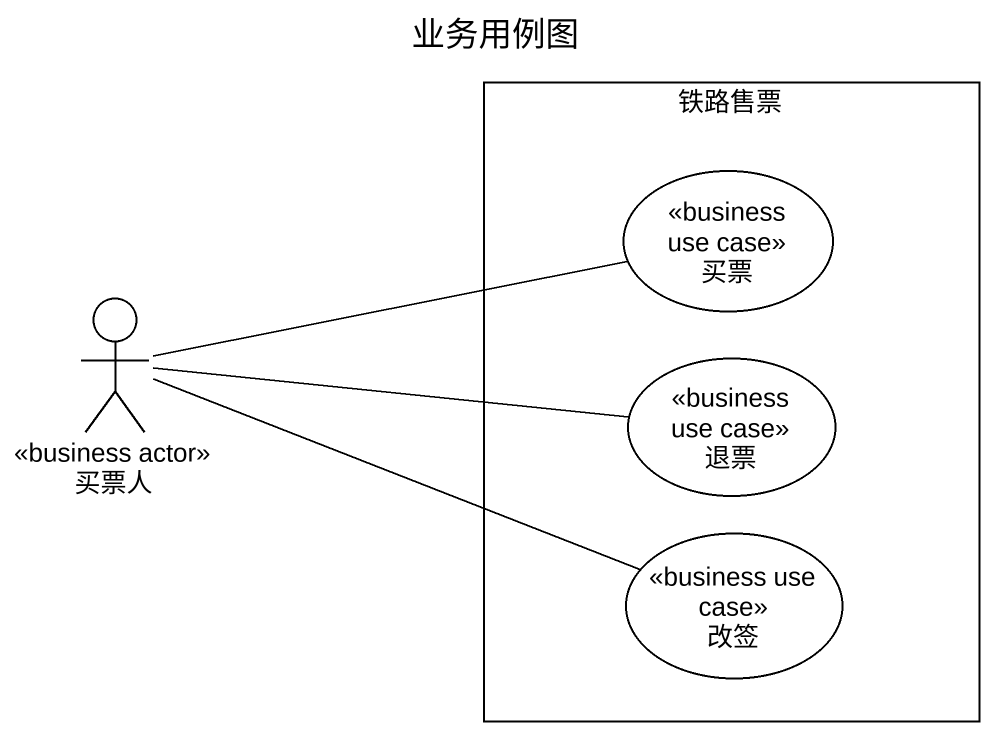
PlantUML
@startuml
title 业务用例图
rectangle 铁路售票 {
  usecase 买票 <<business use case>>
  usecase 退票 <<business use case>>
  usecase 改签 <<business use case>>
}
actor 买票人 <<business actor>>
买票人 -right- 买票
买票人 -right- 退票
买票人 -right- 改签
@enduml
